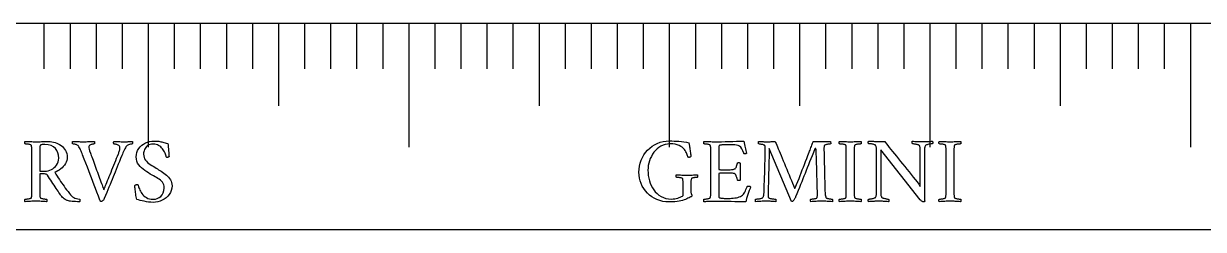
# Model space of a CAD drawing. Header units: millimetres. Extents: x 0 to 542, y 0 to 12.
# Drawn here: x 68.1 to 136.3, y 0 to 11.9 of the extents above; entities that cross this region are included whole.
import ezdxf

# ---------------------------------------------------------------- set-up
doc = ezdxf.new("R2010")
doc.units = ezdxf.units.MM
for name, color, linetype in [('CUT_OUTER', 1, 'Continuous'), ('ENGRAVE', 7, 'Continuous'), ('ENGRAVE_FINE', 8, 'Continuous'), ('TEXT', 5, 'Continuous')]:
    doc.layers.add(name, color=color, linetype=linetype)

msp = doc.modelspace()

# ---------------------------------------------------------------- linework, layer by layer
at = {"layer": 'CUT_OUTER'}
msp.add_lwpolyline([(0, 0), (542.2389, 0), (542.2389, 11.9), (0, 11.9)], close=True, dxfattribs=at)
at = {"layer": 'ENGRAVE'}
for points in [[(75.311, 11.9), (75.311, 4.76)], [(82.8421, 11.9), (82.8421, 7.14)], [(90.3731, 11.9), (90.3731, 4.76)], [(97.9042, 11.9), (97.9042, 7.14)], [(105.4353, 11.9), (105.4353, 4.76)], [(112.9664, 11.9), (112.9664, 7.14)], [(120.4975, 11.9), (120.4975, 4.76)], [(128.0286, 11.9), (128.0286, 7.14)], [(135.5597, 11.9), (135.5597, 4.76)]]:
    msp.add_lwpolyline(points, dxfattribs=at)
at = {"layer": 'ENGRAVE_FINE'}
for points in [[(69.2861, 11.9), (69.2861, 9.282)], [(70.7923, 11.9), (70.7923, 9.282)], [(72.2985, 11.9), (72.2985, 9.282)], [(73.8047, 11.9), (73.8047, 9.282)], [(76.8172, 11.9), (76.8172, 9.282)], [(78.3234, 11.9), (78.3234, 9.282)], [(79.8296, 11.9), (79.8296, 9.282)], [(81.3358, 11.9), (81.3358, 9.282)], [(84.3483, 11.9), (84.3483, 9.282)], [(85.8545, 11.9), (85.8545, 9.282)], [(87.3607, 11.9), (87.3607, 9.282)], [(88.8669, 11.9), (88.8669, 9.282)], [(91.8794, 11.9), (91.8794, 9.282)], [(93.3856, 11.9), (93.3856, 9.282)], [(94.8918, 11.9), (94.8918, 9.282)], [(96.398, 11.9), (96.398, 9.282)], [(99.4105, 11.9), (99.4105, 9.282)], [(100.9167, 11.9), (100.9167, 9.282)], [(102.4229, 11.9), (102.4229, 9.282)], [(103.9291, 11.9), (103.9291, 9.282)], [(106.9416, 11.9), (106.9416, 9.282)], [(108.4478, 11.9), (108.4478, 9.282)], [(109.954, 11.9), (109.954, 9.282)], [(111.4602, 11.9), (111.4602, 9.282)], [(114.4727, 11.9), (114.4727, 9.282)], [(115.9789, 11.9), (115.9789, 9.282)], [(117.4851, 11.9), (117.4851, 9.282)], [(118.9913, 11.9), (118.9913, 9.282)], [(122.0038, 11.9), (122.0038, 9.282)], [(123.51, 11.9), (123.51, 9.282)], [(125.0162, 11.9), (125.0162, 9.282)], [(126.5224, 11.9), (126.5224, 9.282)], [(129.5348, 11.9), (129.5348, 9.282)], [(131.0411, 11.9), (131.0411, 9.282)], [(132.5473, 11.9), (132.5473, 9.282)], [(134.0535, 11.9), (134.0535, 9.282)]]:
    msp.add_lwpolyline(points, dxfattribs=at)
at = {"layer": 'TEXT'}
for points in [[(69.5614, 5.0794), (69.6508, 5.0757), (69.7414, 5.0646), (69.8335, 5.0461), (69.9269, 5.0203), (70.0191, 4.9873), (70.1076, 4.9477), (70.1924, 4.9014), (70.2735, 4.8483), (70.3489, 4.7883), (70.4166, 4.7213), (70.4765, 4.6473), (70.5288, 4.5661), (70.5711, 4.478), (70.6013, 4.3828), (70.6195, 4.2805), (70.6255, 4.1711), (70.6189, 4.0778), (70.5993, 3.9857), (70.5665, 3.895), (70.5207, 3.8057), (70.4646, 3.7197), (70.4011, 3.6391), (70.3303, 3.5639), (70.252, 3.494), (70.1692, 3.4315), (70.0847, 3.3784), (69.9986, 3.3348), (69.9107, 3.3005), (69.9799, 3.1873), (70.0478, 3.0788), (70.1143, 2.975), (70.1794, 2.876), (70.2446, 2.7794), (70.3111, 2.6832), (70.379, 2.5873), (70.4481, 2.4917), (70.52, 2.3938), (70.5959, 2.2908), (70.6759, 2.1829), (70.7599, 2.0698), (70.8175, 1.9993), (70.8774, 1.9382), (70.9397, 1.8864), (71.0044, 1.8441), (71.0754, 1.8102), (71.1569, 1.7837), (71.2487, 1.7645), (71.351, 1.7528), (71.3597, 1.7397), (71.3644, 1.7219), (71.3651, 1.6993), (71.3618, 1.6721), (71.3567, 1.6456), (71.3524, 1.6251), (71.3487, 1.6107), (71.3456, 1.6023), (71.2195, 1.6035), (71.1045, 1.607), (71.0005, 1.6129), (70.9076, 1.6211), (70.8262, 1.631), (70.7565, 1.6419), (70.6986, 1.6538), (70.6524, 1.6668), (70.6228, 1.679), (70.5879, 1.6943), (70.5476, 1.7126), (70.5019, 1.7339), (70.4539, 1.7613), (70.4065, 1.7978), (70.3598, 1.8433), (70.3138, 1.8979), (70.2943, 1.9244), (70.2681, 1.961), (70.2352, 2.0077), (70.1956, 2.0645), (70.1506, 2.1296), (70.1015, 2.2015), (70.0484, 2.2801), (69.9913, 2.3654), (69.9312, 2.4556), (69.8691, 2.5488), (69.8049, 2.645), (69.7388, 2.7443), (69.6722, 2.8446), (69.6071, 2.9438), (69.5433, 3.0421), (69.4808, 3.1393), (69.4546, 3.1675), (69.419, 3.1877), (69.374, 3.1998), (69.3196, 3.2038), (69.0455, 3.2038), (69.0455, 2.2257), (69.0455, 2.2176), (69.0455, 2.2096), (69.0455, 2.2015), (69.0455, 2.1934), (69.0455, 2.1854), (69.0455, 2.1773), (69.0455, 2.1693), (69.0455, 2.1612), (69.0457, 2.1113), (69.0462, 2.0638), (69.047, 2.0186), (69.0482, 1.9758), (69.0504, 1.936), (69.0542, 1.8999), (69.0598, 1.8675), (69.067, 1.8387), (69.0764, 1.8256), (69.0939, 1.8132), (69.1194, 1.8015), (69.153, 1.7904), (69.1913, 1.7805), (69.2309, 1.7722), (69.2719, 1.7657), (69.3142, 1.7608), (69.3538, 1.7573), (69.3867, 1.7548), (69.4129, 1.7533), (69.4324, 1.7528), (69.4396, 1.74), (69.4452, 1.7232), (69.4491, 1.7024), (69.4512, 1.6775), (69.4511, 1.6527), (69.4479, 1.6318), (69.4417, 1.615), (69.4324, 1.6023), (69.3527, 1.6075), (69.2746, 1.6124), (69.1981, 1.6169), (69.1234, 1.6211), (69.049, 1.6246), (68.9736, 1.6271), (68.8972, 1.6286), (68.8198, 1.6291), (68.7442, 1.6286), (68.6679, 1.6271), (68.591, 1.6246), (68.5134, 1.6211), (68.4352, 1.6169), (68.3562, 1.6124), (68.2766, 1.6075), (68.1964, 1.6023), (68.1871, 1.615), (68.1809, 1.6318), (68.1777, 1.6527), (68.1776, 1.6775), (68.1797, 1.7024), (68.1836, 1.7232), (68.1891, 1.74), (68.1964, 1.7528), (68.2158, 1.7533), (68.242, 1.7548), (68.275, 1.7573), (68.3146, 1.7608), (68.3571, 1.7657), (68.3986, 1.7722), (68.439, 1.7805), (68.4785, 1.7904), (68.5129, 1.8015), (68.5383, 1.8132), (68.5546, 1.8256), (68.5618, 1.8387), (68.5714, 1.8733), (68.5786, 1.9126), (68.5835, 1.9566), (68.586, 2.0053), (68.5872, 2.0574), (68.588, 2.1115), (68.5885, 2.1676), (68.5887, 2.2257), (68.5833, 4.4667), (68.5831, 4.525), (68.5826, 4.5816), (68.5818, 4.6365), (68.5806, 4.6898), (68.5781, 4.7396), (68.5732, 4.7845), (68.566, 4.8243), (68.5564, 4.859), (68.5492, 4.8742), (68.5329, 4.8873), (68.5076, 4.8983), (68.4731, 4.9074), (68.4338, 4.915), (68.3939, 4.9215), (68.3532, 4.9271), (68.3119, 4.9316), (68.2734, 4.9351), (68.2414, 4.9376), (68.2157, 4.9391), (68.1964, 4.9397), (68.1891, 4.9524), (68.1836, 4.9692), (68.1797, 4.99), (68.1776, 5.0149), (68.1777, 5.0397), (68.1809, 5.0606), (68.1871, 5.0774), (68.1964, 5.0901), (68.2765, 5.0873), (68.3556, 5.0841), (68.4337, 5.0806), (68.5108, 5.0767), (68.5872, 5.0732), (68.6632, 5.0706), (68.739, 5.0691), (68.8144, 5.0686), (68.8938, 5.069), (68.9763, 5.07), (69.0618, 5.0717), (69.1503, 5.074), (69.2435, 5.0764), (69.3431, 5.078), (69.4491, 5.079), (69.5614, 5.0794)], [(70.1364, 4.1228), (70.1249, 4.287), (70.0901, 4.4358), (70.0322, 4.5692), (69.951, 4.6871), (69.8427, 4.7835), (69.7032, 4.8523), (69.5324, 4.8936), (69.3303, 4.9074), (69.3029, 4.9071), (69.2692, 4.9061), (69.229, 4.9044), (69.1825, 4.902), (69.138, 4.8973), (69.1039, 4.8886), (69.0802, 4.8758), (69.067, 4.859), (69.0574, 4.8307), (69.0502, 4.7939), (69.0453, 4.7487), (69.0428, 4.6951), (69.0416, 4.6372), (69.0408, 4.5789), (69.0403, 4.5203), (69.0401, 4.4613), (69.0455, 3.365), (69.3249, 3.365), (69.4259, 3.3709), (69.5245, 3.3885), (69.6207, 3.4179), (69.7146, 3.4591), (69.8031, 3.5108), (69.8832, 3.5719), (69.9549, 3.6425), (70.0182, 3.7224), (70.0699, 3.8109), (70.1069, 3.9071), (70.1291, 4.0111), (70.1364, 4.1228)], [(71.5499, 5.0686), (71.6352, 5.0691), (71.7191, 5.0706), (71.8018, 5.0732), (71.8831, 5.0767), (71.9633, 5.0806), (72.0429, 5.0841), (72.1219, 5.0873), (72.2001, 5.0901), (72.2047, 5.0769), (72.2075, 5.0586), (72.2087, 5.0352), (72.2082, 5.0068), (72.206, 4.9795), (72.2022, 4.9591), (72.1966, 4.9459), (72.1894, 4.9397), (72.1751, 4.9388), (72.1538, 4.9363), (72.1254, 4.9321), (72.09, 4.9262), (72.0515, 4.9182), (72.0141, 4.9074), (71.9776, 4.894), (71.9422, 4.8778), (71.9116, 4.8579), (71.8898, 4.8328), (71.8767, 4.8028), (71.8723, 4.7677), (71.8784, 4.7133), (71.8965, 4.636), (71.9267, 4.5359), (71.969, 4.413), (71.9924, 4.349), (72.0194, 4.2753), (72.0502, 4.1918), (72.0846, 4.0986), (72.1217, 3.998), (72.1605, 3.8924), (72.201, 3.7817), (72.2431, 3.666), (72.2863, 3.5477), (72.3298, 3.4295), (72.3736, 3.3113), (72.4178, 3.193), (72.4611, 3.0772), (72.5024, 2.966), (72.5417, 2.8595), (72.579, 2.7577), (72.6136, 2.6628), (72.6449, 2.577), (72.6727, 2.5003), (72.6972, 2.4326), (72.7176, 2.3767), (72.7329, 2.3352), (72.7431, 2.3081), (72.7483, 2.2955), (72.7567, 2.3139), (72.7711, 2.3473), (72.7916, 2.3958), (72.8182, 2.4595), (72.8496, 2.5355), (72.8847, 2.6214), (72.9235, 2.7169), (72.966, 2.8222), (73.0115, 2.9352), (73.0593, 3.054), (73.1096, 3.1784), (73.1621, 3.3086), (73.216, 3.4421), (73.2703, 3.5766), (73.3249, 3.7122), (73.3798, 3.8487), (73.434, 3.9837), (73.4866, 4.1147), (73.5375, 4.2417), (73.5867, 4.3646), (73.6048, 4.411), (73.6216, 4.4587), (73.6371, 4.5077), (73.6512, 4.5581), (73.6629, 4.6071), (73.6713, 4.6521), (73.6764, 4.6931), (73.678, 4.7301), (73.6735, 4.7704), (73.6599, 4.8053), (73.6372, 4.8349), (73.6055, 4.859), (73.5685, 4.8789), (73.5302, 4.8953), (73.4906, 4.9084), (73.4496, 4.9182), (73.4112, 4.9252), (73.3791, 4.9302), (73.3534, 4.9333), (73.3341, 4.9343), (73.3247, 4.9428), (73.318, 4.9578), (73.3139, 4.9791), (73.3126, 5.0068), (73.3139, 5.0352), (73.318, 5.0586), (73.3247, 5.0769), (73.3341, 5.0901), (73.4056, 5.0873), (73.4752, 5.0841), (73.5427, 5.0806), (73.6082, 5.0767), (73.6737, 5.0732), (73.7412, 5.0706), (73.8107, 5.0691), (73.8823, 5.0686), (73.9409, 5.0688), (73.9931, 5.0693), (74.0389, 5.0701), (74.0784, 5.0713), (74.1145, 5.0728), (74.1503, 5.0747), (74.1857, 5.0769), (74.2208, 5.0794), (74.2578, 5.0821), (74.2988, 5.0848), (74.3438, 5.0874), (74.3928, 5.0901), (74.3972, 5.0767), (74.3995, 5.0579), (74.3999, 5.0337), (74.3982, 5.0041), (74.3952, 4.9759), (74.3915, 4.9558), (74.3871, 4.9437), (74.3821, 4.9397), (74.3607, 4.938), (74.329, 4.9329), (74.2868, 4.9245), (74.2343, 4.9128), (74.1794, 4.896), (74.1301, 4.8725), (74.0866, 4.8422), (74.0489, 4.8053), (74.0228, 4.7715), (73.9931, 4.724), (73.9597, 4.6627), (73.9226, 4.5876), (73.8848, 4.5065), (73.8493, 4.4271), (73.8163, 4.3493), (73.7855, 4.2733), (73.7145, 4.0969), (73.6465, 3.928), (73.5815, 3.7664), (73.5195, 3.6122), (73.4594, 3.4631), (73.3999, 3.3166), (73.3411, 3.1729), (73.283, 3.0318), (73.2248, 2.8907), (73.1655, 2.747), (73.1052, 2.6005), (73.0439, 2.4514), (72.9801, 2.2969), (72.9122, 2.1343), (72.8403, 1.9637), (72.7644, 1.785), (72.7424, 1.738), (72.7194, 1.699), (72.6954, 1.6681), (72.6704, 1.6453), (72.6447, 1.6288), (72.6187, 1.6171), (72.5923, 1.61), (72.5656, 1.6077), (72.5579, 1.6098), (72.5508, 1.6164), (72.5444, 1.6273), (72.5387, 1.6426), (72.5333, 1.6589), (72.528, 1.6728), (72.5226, 1.6844), (72.5172, 1.6936), (72.4301, 1.9236), (72.3459, 2.1457), (72.2648, 2.3602), (72.1867, 2.5669), (72.1098, 2.7707), (72.0322, 2.9761), (71.9539, 3.1831), (71.875, 3.3919), (71.7932, 3.6069), (71.7064, 3.8326), (71.6145, 4.069), (71.5176, 4.3162), (71.4882, 4.3922), (71.4592, 4.464), (71.4305, 4.5319), (71.4021, 4.5957), (71.373, 4.6562), (71.3423, 4.7139), (71.3099, 4.769), (71.2758, 4.8214), (71.2597, 4.8419), (71.2382, 4.8604), (71.2113, 4.8768), (71.179, 4.8913), (71.1443, 4.9037), (71.1098, 4.9141), (71.0758, 4.9225), (71.042, 4.9289), (71.0106, 4.9336), (70.9836, 4.937), (70.9609, 4.939), (70.9426, 4.9397), (70.9402, 4.9442), (70.9385, 4.9578), (70.9375, 4.9805), (70.9372, 5.0122), (70.9375, 5.0443), (70.9385, 5.068), (70.9402, 5.0832), (70.9426, 5.0901), (71.0301, 5.0873), (71.1098, 5.0841), (71.1819, 5.0806), (71.2462, 5.0767), (71.3105, 5.0732), (71.3826, 5.0706), (71.4624, 5.0691), (71.5499, 5.0686)], [(75.6504, 5.1116), (75.7301, 5.1105), (75.8029, 5.1069), (75.8685, 5.101), (75.9271, 5.0928), (75.9826, 5.0826), (76.0387, 5.0706), (76.0954, 5.057), (76.1529, 5.0418), (76.2142, 5.025), (76.2825, 5.0068), (76.3579, 4.9873), (76.4404, 4.9665), (76.4557, 4.8636), (76.4693, 4.7589), (76.4812, 4.6526), (76.4914, 4.5446), (76.5, 4.4427), (76.5069, 4.3545), (76.5121, 4.2801), (76.5156, 4.2195), (76.5153, 4.2069), (76.5089, 4.196), (76.4965, 4.1868), (76.478, 4.1792), (76.4575, 4.1733), (76.439, 4.1691), (76.4226, 4.1666), (76.4081, 4.1658), (76.3903, 4.1671), (76.3745, 4.1711), (76.3608, 4.1779), (76.349, 4.1873), (76.341, 4.2376), (76.3275, 4.2921), (76.3087, 4.3505), (76.2845, 4.413), (76.2551, 4.4768), (76.2207, 4.5393), (76.1812, 4.6004), (76.1367, 4.6602), (76.0874, 4.7168), (76.0333, 4.7683), (75.9745, 4.8149), (75.911, 4.8564), (75.843, 4.8904), (75.7706, 4.9148), (75.6939, 4.9294), (75.6127, 4.9343), (75.511, 4.9286), (75.4206, 4.9114), (75.3417, 4.8829), (75.2742, 4.8429), (75.2167, 4.7945), (75.168, 4.7408), (75.1281, 4.6817), (75.0968, 4.6172), (75.0733, 4.5504), (75.0565, 4.4842), (75.0464, 4.4187), (75.0431, 4.3539), (75.05, 4.2534), (75.0706, 4.1617), (75.1051, 4.0788), (75.1533, 4.0045), (75.212, 3.9367), (75.2782, 3.8729), (75.3518, 3.8131), (75.4327, 3.7573), (75.5175, 3.7033), (75.6027, 3.6485), (75.6882, 3.5931), (75.774, 3.537), (75.8401, 3.4957), (75.9097, 3.4523), (75.9826, 3.407), (76.0588, 3.3596), (76.1361, 3.3099), (76.212, 3.2575), (76.2865, 3.2024), (76.3598, 3.1447), (76.429, 3.0834), (76.4914, 3.0177), (76.5472, 2.9477), (76.5962, 2.8733), (76.6362, 2.7942), (76.6647, 2.71), (76.6819, 2.6209), (76.6876, 2.5266), (76.6777, 2.3884), (76.648, 2.2586), (76.5984, 2.1372), (76.529, 2.0242), (76.4441, 1.9214), (76.3477, 1.8307), (76.2398, 1.7521), (76.1206, 1.6856), (75.9938, 1.6327), (75.8633, 1.5949), (75.7291, 1.5722), (75.5913, 1.5647), (75.4608, 1.5684), (75.3326, 1.5794), (75.2068, 1.5979), (75.0834, 1.6238), (74.9643, 1.652), (74.8516, 1.6775), (74.7453, 1.7004), (74.6454, 1.7205), (74.6298, 1.7998), (74.6152, 1.8817), (74.6016, 1.9664), (74.589, 2.0537), (74.5775, 2.1397), (74.5675, 2.2203), (74.5587, 2.2955), (74.5513, 2.3654), (74.5455, 2.4262), (74.5413, 2.4742), (74.5387, 2.5095), (74.5379, 2.532), (74.5518, 2.5449), (74.5668, 2.5569), (74.5828, 2.5678), (74.5997, 2.5777), (74.6173, 2.5859), (74.6353, 2.5918), (74.6536, 2.5953), (74.6723, 2.5965), (74.6941, 2.5935), (74.7112, 2.5844), (74.7237, 2.5693), (74.7314, 2.5481), (74.7416, 2.507), (74.7562, 2.4588), (74.7752, 2.4035), (74.7986, 2.3412), (74.8271, 2.2749), (74.8617, 2.2075), (74.9023, 2.1392), (74.949, 2.0698), (75.0024, 2.0028), (75.0632, 1.9415), (75.1314, 1.8859), (75.207, 1.8361), (75.2911, 1.7949), (75.385, 1.7655), (75.4886, 1.7479), (75.602, 1.742), (75.7243, 1.7526), (75.8385, 1.7843), (75.9446, 1.8372), (76.0427, 1.9113), (76.125, 2.0045), (76.1838, 2.1148), (76.219, 2.2423), (76.2308, 2.3869), (76.2246, 2.491), (76.2059, 2.5831), (76.1749, 2.663), (76.1314, 2.7309), (76.078, 2.7906), (76.0172, 2.8464), (75.949, 2.8981), (75.8734, 2.9458), (75.7926, 2.9922), (75.7088, 3.0399), (75.622, 3.0889), (75.5321, 3.1393), (75.4319, 3.1999), (75.3299, 3.2636), (75.2263, 3.3302), (75.121, 3.3999), (75.0191, 3.4743), (74.9255, 3.5551), (74.8404, 3.6423), (74.7636, 3.7358), (74.7001, 3.8369), (74.6548, 3.9468), (74.6276, 4.0653), (74.6185, 4.1926), (74.6278, 4.3278), (74.6555, 4.454), (74.7017, 4.571), (74.7663, 4.679), (74.8458, 4.7766), (74.9363, 4.8624), (75.0379, 4.9365), (75.1506, 4.9988), (75.2705, 5.0481), (75.3938, 5.0834), (75.5204, 5.1046), (75.6504, 5.1116)], [(106.2326, 2.5374), (106.2326, 2.5454), (106.2326, 2.5535), (106.2326, 2.5616), (106.2326, 2.5696), (106.2326, 2.5777), (106.2326, 2.5858), (106.2326, 2.5938), (106.2326, 2.6019), (106.2324, 2.6518), (106.2319, 2.6993), (106.2311, 2.7445), (106.2299, 2.7873), (106.2277, 2.8271), (106.2238, 2.8632), (106.2183, 2.8956), (106.2111, 2.9243), (106.2039, 2.9396), (106.1876, 2.9532), (106.1622, 2.9651), (106.1278, 2.9754), (106.0885, 2.9841), (106.0485, 2.9915), (106.0079, 2.9976), (105.9665, 3.0023), (105.9281, 3.0058), (105.896, 3.0083), (105.8703, 3.0098), (105.851, 3.0103), (105.8438, 3.0231), (105.8382, 3.0399), (105.8344, 3.0607), (105.8322, 3.0856), (105.8324, 3.1104), (105.8356, 3.1312), (105.8418, 3.148), (105.851, 3.1608), (105.9309, 3.1578), (106.0095, 3.1541), (106.0868, 3.1497), (106.1627, 3.1447), (106.2379, 3.14), (106.3132, 3.1366), (106.3884, 3.1346), (106.4637, 3.1339), (106.5404, 3.1346), (106.6148, 3.1366), (106.6869, 3.14), (106.7566, 3.1447), (106.8266, 3.1497), (106.8996, 3.1541), (106.9757, 3.1578), (107.0548, 3.1608), (107.0641, 3.148), (107.0703, 3.1312), (107.0735, 3.1104), (107.0736, 3.0856), (107.0714, 3.0607), (107.0676, 3.0399), (107.062, 3.0231), (107.0548, 3.0103), (107.0357, 3.0098), (107.0105, 3.0083), (106.9792, 3.0058), (106.942, 3.0023), (106.9023, 2.9976), (106.864, 2.9915), (106.8271, 2.9841), (106.7915, 2.9754), (106.7602, 2.9651), (106.7364, 2.9532), (106.7199, 2.9396), (106.7109, 2.9243), (106.7013, 2.8897), (106.6941, 2.8504), (106.6892, 2.8064), (106.6867, 2.7577), (106.6855, 2.7057), (106.6847, 2.6516), (106.6842, 2.5955), (106.684, 2.5374), (106.684, 2.1666), (106.6857, 2.1263), (106.6907, 2.0913), (106.6991, 2.0618), (106.7109, 2.0376), (106.7226, 2.0161), (106.731, 1.9946), (106.7361, 1.9731), (106.7377, 1.9516), (106.7367, 1.9412), (106.7337, 1.9314), (106.7287, 1.9224), (106.7216, 1.914), (106.7102, 1.9046), (106.6921, 1.8925), (106.6672, 1.8777), (106.6356, 1.8602), (106.577, 1.8303), (106.514, 1.7998), (106.4467, 1.7685), (106.375, 1.7366), (106.2964, 1.7057), (106.2084, 1.6775), (106.111, 1.652), (106.0042, 1.6291), (105.8848, 1.6103), (105.7496, 1.5969), (105.5986, 1.5888), (105.4318, 1.5862), (105.2424, 1.5947), (105.061, 1.6204), (104.8877, 1.6632), (104.7224, 1.7232), (104.5667, 1.7981), (104.4221, 1.8858), (104.2886, 1.9862), (104.1662, 2.0994), (104.056, 2.2233), (103.9593, 2.356), (103.876, 2.4974), (103.8061, 2.6476), (103.7509, 2.8046), (103.7114, 2.9667), (103.6877, 3.1338), (103.6798, 3.3059), (103.6881, 3.4885), (103.7127, 3.6653), (103.7539, 3.8364), (103.8115, 4.0019), (103.8839, 4.1599), (103.9694, 4.3089), (104.0679, 4.4488), (104.1796, 4.5796), (104.3034, 4.699), (104.4383, 4.8046), (104.5842, 4.8965), (104.7412, 4.9746), (104.9077, 5.0369), (105.0818, 5.0814), (105.2637, 5.1081), (105.4533, 5.117), (105.5838, 5.1157), (105.7173, 5.1116), (105.8539, 5.1049), (105.9934, 5.0955), (106.135, 5.0821), (106.2776, 5.0633), (106.4212, 5.0391), (106.5658, 5.0095), (106.5669, 5.0026), (106.5705, 4.982), (106.5764, 4.9475), (106.5846, 4.8993), (106.5942, 4.8419), (106.6041, 4.7798), (106.6143, 4.7129), (106.6249, 4.6414), (106.6355, 4.5692), (106.6457, 4.5003), (106.6556, 4.4348), (106.6652, 4.3727), (106.6734, 4.3184), (106.6793, 4.2766), (106.6828, 4.2472), (106.684, 4.2303), (106.684, 4.2195), (106.6786, 4.2088), (106.6679, 4.198), (106.6518, 4.1873), (106.6326, 4.1779), (106.6128, 4.1711), (106.5923, 4.1671), (106.5711, 4.1658), (106.553, 4.1668), (106.5362, 4.1698), (106.5208, 4.1748), (106.5067, 4.1819), (106.4994, 4.2155), (106.4885, 4.2571), (106.4739, 4.3068), (106.4556, 4.3646), (106.4314, 4.4271), (106.3992, 4.4909), (106.3589, 4.5561), (106.3105, 4.6226), (106.2522, 4.6872), (106.1822, 4.7469), (106.1004, 4.8014), (106.0069, 4.851), (105.8994, 4.8921), (105.7758, 4.9215), (105.636, 4.9391), (105.4802, 4.945), (105.3384, 4.9368), (105.2034, 4.9121), (105.0751, 4.871), (104.9535, 4.8134), (104.8395, 4.7418), (104.7338, 4.6589), (104.6366, 4.5645), (104.5478, 4.4587), (104.4682, 4.3441), (104.3986, 4.2235), (104.3392, 4.0969), (104.2898, 3.9642), (104.251, 3.8284), (104.2233, 3.6922), (104.2067, 3.5556), (104.2011, 3.4188), (104.2063, 3.2663), (104.222, 3.1151), (104.248, 2.9653), (104.2844, 2.8168), (104.3315, 2.6726), (104.3892, 2.5354), (104.4577, 2.4052), (104.537, 2.2821), (104.627, 2.1686), (104.7278, 2.0671), (104.8393, 1.9778), (104.9616, 1.9005), (105.0948, 1.8382), (105.239, 1.7937), (105.3944, 1.767), (105.5608, 1.7581), (105.6601, 1.7617), (105.7536, 1.7722), (105.8414, 1.7899), (105.9236, 1.8146), (106.0003, 1.8429), (106.072, 1.8717), (106.1387, 1.9007), (106.2003, 1.9301), (106.2123, 1.936), (106.2212, 1.9429), (106.227, 1.9508), (106.2299, 1.9597), (106.2311, 1.9696), (106.2319, 1.9805), (106.2324, 1.9924), (106.2326, 2.0053)], [(108.0652, 5.0686), (108.2553, 5.0696), (108.4548, 5.0727), (108.6637, 5.0777), (108.882, 5.0848), (109.1037, 5.0918), (109.3227, 5.0968), (109.539, 5.0999), (109.7527, 5.1009), (109.7671, 5.0035), (109.7836, 4.9101), (109.802, 4.8207), (109.8225, 4.7354), (109.8437, 4.6515), (109.8642, 4.5661), (109.884, 4.4795), (109.9031, 4.3915), (109.8874, 4.3797), (109.8669, 4.3713), (109.8417, 4.3663), (109.8118, 4.3646), (109.7809, 4.367), (109.758, 4.374), (109.7433, 4.3858), (109.7365, 4.4022), (109.6892, 4.5463), (109.6331, 4.6615), (109.5683, 4.7479), (109.4947, 4.8053), (109.4134, 4.8429), (109.3254, 4.8698), (109.2307, 4.8859), (109.1293, 4.8913), (108.6778, 4.8913), (108.6583, 4.8911), (108.6321, 4.8906), (108.5992, 4.8898), (108.5596, 4.8886), (108.5173, 4.8867), (108.4763, 4.8839), (108.4367, 4.88), (108.3984, 4.8752), (108.3648, 4.8688), (108.3393, 4.8604), (108.3218, 4.85), (108.3124, 4.8375), (108.3052, 4.8087), (108.2996, 4.7757), (108.2958, 4.7388), (108.2936, 4.6978), (108.2924, 4.6545), (108.2916, 4.6105), (108.2911, 4.5658), (108.2909, 4.5205), (108.2909, 4.5027), (108.2909, 4.4869), (108.2909, 4.4731), (108.2909, 4.4613), (108.2909, 3.4832), (108.2953, 3.4735), (108.3084, 3.4658), (108.3302, 3.4601), (108.3608, 3.4564), (108.3967, 3.454), (108.4346, 3.4523), (108.4746, 3.4513), (108.5166, 3.451), (108.7907, 3.451), (108.8795, 3.4517), (108.958, 3.4537), (109.026, 3.457), (109.0836, 3.4617), (109.1325, 3.4688), (109.1743, 3.4792), (109.209, 3.493), (109.2367, 3.5101), (109.2596, 3.5313), (109.2797, 3.5571), (109.2972, 3.5877), (109.312, 3.623), (109.3258, 3.664), (109.3402, 3.7116), (109.3553, 3.7661), (109.3711, 3.8272), (109.3778, 3.8437), (109.3926, 3.8554), (109.4154, 3.8625), (109.4463, 3.8648), (109.4762, 3.8631), (109.5014, 3.8581), (109.5219, 3.8497), (109.5377, 3.8379), (109.5377, 2.8491), (109.5243, 2.8397), (109.5055, 2.833), (109.4813, 2.8289), (109.4517, 2.8276), (109.4225, 2.8299), (109.3993, 2.837), (109.3822, 2.8488), (109.3711, 2.8652), (109.3531, 2.9352), (109.3368, 2.9949), (109.3222, 3.0441), (109.3093, 3.0829), (109.2975, 3.1138), (109.2865, 3.1393), (109.276, 3.1594), (109.2663, 3.1742), (109.2564, 3.1858), (109.2455, 3.1964), (109.2336, 3.206), (109.2206, 3.2145), (109.2028, 3.2244), (109.1763, 3.2327), (109.141, 3.2392), (109.097, 3.2441), (109.0475, 3.2478), (108.9956, 3.2508), (108.9413, 3.2532), (108.8847, 3.2548), (108.8278, 3.256), (108.7725, 3.2569), (108.719, 3.2574), (108.6671, 3.2575), (108.631, 3.2574), (108.5925, 3.2569), (108.5517, 3.256), (108.5085, 3.2548), (108.4657, 3.2532), (108.4259, 3.2508), (108.3891, 3.2478), (108.3554, 3.2441), (108.3272, 3.2389), (108.307, 3.2313), (108.2949, 3.2214), (108.2909, 3.2092), (108.2909, 2.2096), (108.2909, 2.2035), (108.2909, 2.1961), (108.2909, 2.1874), (108.2909, 2.1773), (108.2911, 2.137), (108.2916, 2.0913), (108.2924, 2.0403), (108.2936, 1.9838), (108.2961, 1.9311), (108.301, 1.8911), (108.3082, 1.8639), (108.3178, 1.8495), (108.3461, 1.8325), (108.3775, 1.8193), (108.412, 1.8097), (108.4494, 1.8038), (108.4939, 1.8003), (108.5495, 1.7978), (108.6162, 1.7963), (108.694, 1.7957), (108.9465, 1.7957), (109.0403, 1.7981), (109.1333, 1.8052), (109.2257, 1.8169), (109.3174, 1.8334), (109.404, 1.8542), (109.4813, 1.879), (109.5491, 1.9079), (109.6076, 1.9409), (109.666, 1.9827), (109.7177, 2.0329), (109.7627, 2.0915), (109.801, 2.1585), (109.8356, 2.2312), (109.8696, 2.307), (109.9028, 2.3857), (109.9354, 2.4675), (109.9441, 2.4816), (109.9596, 2.4917), (109.9817, 2.4978), (110.0106, 2.4998), (110.055, 2.4978), (110.0912, 2.4917), (110.1195, 2.4816), (110.1396, 2.4675), (110.1012, 2.3584), (110.061, 2.2458), (110.0192, 2.13), (109.9757, 2.0107), (109.9352, 1.8942), (109.9025, 1.7863), (109.8775, 1.6873), (109.8602, 1.5969), (109.6482, 1.5976), (109.4369, 1.5996), (109.2263, 1.6029), (109.0164, 1.6077), (108.8001, 1.6124), (108.5703, 1.6157), (108.3272, 1.6177), (108.0705, 1.6184), (107.9815, 1.6179), (107.8972, 1.6164), (107.8176, 1.6139), (107.7427, 1.6103), (107.6695, 1.6068), (107.5949, 1.6043), (107.519, 1.6028), (107.4418, 1.6023), (107.4325, 1.615), (107.4263, 1.6318), (107.4231, 1.6527), (107.423, 1.6775), (107.4251, 1.7024), (107.429, 1.7232), (107.4345, 1.74), (107.4418, 1.7528), (107.4612, 1.7533), (107.4874, 1.7548), (107.5204, 1.7573), (107.56, 1.7608), (107.6025, 1.7657), (107.644, 1.7722), (107.6844, 1.7805), (107.7239, 1.7904), (107.7583, 1.8015), (107.7837, 1.8132), (107.8, 1.8256), (107.8072, 1.8387), (107.8168, 1.8733), (107.824, 1.9126), (107.8289, 1.9566), (107.8314, 2.0053), (107.8326, 2.0574), (107.8334, 2.1115), (107.8339, 2.1676), (107.8341, 2.2257), (107.8341, 4.4667), (107.8339, 4.525), (107.8334, 4.5816), (107.8326, 4.6365), (107.8314, 4.6898), (107.8289, 4.7396), (107.824, 4.7845), (107.8168, 4.8243), (107.8072, 4.859), (107.8, 4.8742), (107.7837, 4.8873), (107.7583, 4.8983), (107.7239, 4.9074), (107.6844, 4.915), (107.644, 4.9215), (107.6025, 4.9271), (107.56, 4.9316), (107.5204, 4.9351), (107.4874, 4.9376), (107.4612, 4.9391), (107.4418, 4.9397), (107.4345, 4.9524), (107.429, 4.9692), (107.4251, 4.99), (107.423, 5.0149), (107.4231, 5.0397), (107.4263, 5.0606), (107.4325, 5.0774), (107.4418, 5.0901), (107.522, 5.0873), (107.6016, 5.0841), (107.6806, 5.0806), (107.7588, 5.0767), (107.8364, 5.0732), (107.9134, 5.0706), (107.9896, 5.0691), (108.0652, 5.0686)], [(111.1392, 5.0686), (111.2044, 5.0691), (111.2655, 5.0706), (111.3226, 5.0732), (111.3757, 5.0767), (111.4257, 5.0806), (111.4738, 5.0841), (111.5198, 5.0873), (111.5638, 5.0901), (111.5834, 5.032), (111.6101, 4.9598), (111.6439, 4.8735), (111.6847, 4.7731), (111.731, 4.6607), (111.7814, 4.5386), (111.8358, 4.4068), (111.8943, 4.2652), (111.9559, 4.1166), (112.0199, 3.9636), (112.0862, 3.8062), (112.1549, 3.6445), (112.2245, 3.4807), (112.2933, 3.3173), (112.3615, 3.1542), (112.429, 2.9915), (112.4949, 2.8318), (112.558, 2.6778), (112.6185, 2.5295), (112.6762, 2.3869), (112.6796, 2.3822), (112.6843, 2.3788), (112.6903, 2.3768), (112.6977, 2.3762), (112.7051, 2.3775), (112.7112, 2.3815), (112.7159, 2.3883), (112.7192, 2.3977), (112.7951, 2.5916), (112.867, 2.7759), (112.9349, 2.9504), (112.9987, 3.1151), (113.0607, 3.275), (113.123, 3.4349), (113.1856, 3.5948), (113.2486, 3.7546), (113.3132, 3.9187), (113.3809, 4.0912), (113.4516, 4.2721), (113.5254, 4.4613), (113.5499, 4.5245), (113.5751, 4.5903), (113.6009, 4.6589), (113.6275, 4.7301), (113.6533, 4.8003), (113.6772, 4.8658), (113.699, 4.9266), (113.7188, 4.9826), (113.7353, 5.0297), (113.747, 5.0633), (113.7541, 5.0834), (113.7564, 5.0901), (113.877, 5.0831), (113.9862, 5.078), (114.0839, 5.075), (114.1703, 5.074), (114.2423, 5.0743), (114.3187, 5.0754), (114.3995, 5.077), (114.4846, 5.0794), (114.5671, 5.0821), (114.6398, 5.0848), (114.7028, 5.0874), (114.756, 5.0901), (114.7587, 5.0811), (114.7614, 5.0646), (114.7641, 5.0408), (114.7668, 5.0095), (114.7691, 4.979), (114.7708, 4.9571), (114.7718, 4.944), (114.7722, 4.9397), (114.7505, 4.939), (114.7231, 4.937), (114.69, 4.9336), (114.6512, 4.9289), (114.6101, 4.9229), (114.57, 4.9155), (114.5308, 4.9067), (114.4927, 4.8967), (114.4588, 4.8856), (114.4322, 4.8738), (114.4131, 4.8614), (114.4013, 4.8483), (114.394, 4.8281), (114.3879, 4.8053), (114.3832, 4.7798), (114.3798, 4.7516), (114.3775, 4.7227), (114.3758, 4.6951), (114.3748, 4.6689), (114.3745, 4.6441), (114.3772, 4.5682), (114.3798, 4.4748), (114.3825, 4.3639), (114.3852, 4.2356), (114.3881, 4.0944), (114.3913, 3.9448), (114.3948, 3.7867), (114.3987, 3.6203), (114.4027, 3.4502), (114.4067, 3.281), (114.4108, 3.1129), (114.4148, 2.9458), (114.4186, 2.7839), (114.4222, 2.6314), (114.4254, 2.4883), (114.4282, 2.3547), (114.4312, 2.2804), (114.4349, 2.2082), (114.4393, 2.138), (114.4443, 2.0698), (114.4514, 2.0053), (114.4618, 1.9462), (114.4756, 1.8925), (114.4927, 1.8441), (114.5048, 1.8265), (114.525, 1.8112), (114.5532, 1.7983), (114.5894, 1.7877), (114.6299, 1.779), (114.6707, 1.7716), (114.7119, 1.7655), (114.7534, 1.7608), (114.7911, 1.7573), (114.8212, 1.7548), (114.8435, 1.7533), (114.8582, 1.7528), (114.8674, 1.7331), (114.8736, 1.7118), (114.8768, 1.6888), (114.877, 1.6641), (114.8755, 1.6411), (114.8736, 1.6231), (114.8714, 1.6102), (114.8689, 1.6023), (114.7915, 1.6075), (114.7151, 1.6124), (114.6397, 1.6169), (114.5653, 1.6211), (114.4899, 1.6246), (114.4114, 1.6271), (114.33, 1.6286), (114.2455, 1.6291), (114.1572, 1.6286), (114.0749, 1.6271), (113.9986, 1.6246), (113.9284, 1.6211), (113.8582, 1.6169), (113.782, 1.6124), (113.6997, 1.6075), (113.6113, 1.6023), (113.6087, 1.6103), (113.606, 1.6238), (113.6033, 1.6426), (113.6006, 1.6668), (113.5992, 1.6923), (113.6006, 1.7151), (113.6046, 1.7353), (113.6113, 1.7528), (113.6298, 1.7533), (113.653, 1.7548), (113.6809, 1.7573), (113.7134, 1.7608), (113.7484, 1.7652), (113.7833, 1.7702), (113.8182, 1.7759), (113.8532, 1.7823), (113.8858, 1.7892), (113.9136, 1.7964), (113.9368, 1.804), (113.9553, 1.8119), (113.9677, 1.8236), (113.9781, 1.8428), (113.9865, 1.8693), (113.9929, 1.9032), (113.9976, 1.9395), (114.001, 1.9731), (114.003, 2.004), (114.0037, 2.0322), (114.0033, 2.064), (114.0023, 2.1001), (114.0006, 2.1405), (113.9983, 2.1854), (113.9959, 2.2302), (113.9943, 2.2707), (113.9932, 2.3068), (113.9929, 2.3385), (113.9875, 2.5275), (113.9822, 2.7127), (113.9768, 2.8943), (113.9714, 3.0721), (113.966, 3.2491), (113.9607, 3.4282), (113.9553, 3.6092), (113.9499, 3.7923), (113.9442, 3.9799), (113.9378, 4.1745), (113.9308, 4.3762), (113.923, 4.585), (113.9224, 4.5947), (113.9204, 4.6078), (113.917, 4.6243), (113.9123, 4.6441), (113.9059, 4.6629), (113.8975, 4.6763), (113.8871, 4.6844), (113.8747, 4.6871), (113.869, 4.6847), (113.8626, 4.6777), (113.8555, 4.6659), (113.8478, 4.6494), (113.7687, 4.4516), (113.6926, 4.2612), (113.6196, 4.0781), (113.5495, 3.9024), (113.4815, 3.732), (113.4145, 3.5645), (113.3485, 3.4001), (113.2835, 3.2387), (113.2189, 3.0782), (113.1539, 2.9163), (113.0885, 2.753), (113.0229, 2.5884), (112.9559, 2.42), (112.8865, 2.2452), (112.8148, 2.064), (112.7407, 1.8764), (112.7337, 1.8629), (112.7233, 1.8441), (112.7095, 1.8199), (112.6924, 1.7904), (112.6734, 1.7586), (112.6541, 1.7279), (112.6344, 1.6982), (112.6144, 1.6695), (112.5948, 1.6444), (112.5761, 1.6258), (112.5585, 1.6135), (112.5419, 1.6077), (112.5355, 1.606), (112.5271, 1.6063), (112.5167, 1.6087), (112.5043, 1.613), (112.5016, 1.6154), (112.4989, 1.6171), (112.4962, 1.6181), (112.4935, 1.6184), (111.2144, 4.6817), (111.2114, 4.5084), (111.2077, 4.3324), (111.2034, 4.1537), (111.1983, 3.9723), (111.1931, 3.7909), (111.1882, 3.6122), (111.1837, 3.4362), (111.1795, 3.2629), (111.1755, 3.0951), (111.1715, 2.9357), (111.1674, 2.7848), (111.1634, 2.6422), (111.1595, 2.5105), (111.156, 2.3923), (111.1528, 2.2875), (111.15, 2.1961), (111.1476, 2.1211), (111.1459, 2.0651), (111.1449, 2.0284), (111.1446, 2.0107), (111.1449, 1.9914), (111.1459, 1.9711), (111.1476, 1.9498), (111.15, 1.9274), (111.153, 1.9054), (111.1567, 1.8851), (111.161, 1.8665), (111.1661, 1.8495), (111.179, 1.8317), (111.2017, 1.8159), (111.2341, 1.8021), (111.2763, 1.7904), (111.3234, 1.7805), (111.371, 1.7722), (111.4188, 1.7657), (111.467, 1.7608), (111.5107, 1.7573), (111.545, 1.7548), (111.5698, 1.7533), (111.5853, 1.7528), (111.5943, 1.7397), (111.6, 1.7219), (111.6024, 1.6993), (111.6014, 1.6721), (111.5987, 1.6456), (111.596, 1.6251), (111.5933, 1.6107), (111.5906, 1.6023), (111.5154, 1.6075), (111.4455, 1.6124), (111.381, 1.6169), (111.3219, 1.6211), (111.2618, 1.6246), (111.1943, 1.6271), (111.1194, 1.6286), (111.0371, 1.6291), (110.9494, 1.6286), (110.8692, 1.6271), (110.7963, 1.6246), (110.7308, 1.6211), (110.6653, 1.6169), (110.5924, 1.6124), (110.5121, 1.6075), (110.4244, 1.6023), (110.4218, 1.6103), (110.4191, 1.6238), (110.4164, 1.6426), (110.4137, 1.6668), (110.4124, 1.6923), (110.4137, 1.7151), (110.4177, 1.7353), (110.4244, 1.7528), (110.4444, 1.7534), (110.4721, 1.7554), (110.5076, 1.7588), (110.5507, 1.7635), (110.5976, 1.7695), (110.6441, 1.7769), (110.6903, 1.7857), (110.7361, 1.7957), (110.7775, 1.8072), (110.81, 1.8199), (110.8339, 1.834), (110.849, 1.8495), (110.8661, 1.8769), (110.8799, 1.9052), (110.8903, 1.9346), (110.8974, 1.965), (110.9024, 1.9974), (110.9068, 2.0329), (110.9105, 2.0713), (110.9135, 2.1128), (110.9214, 2.3469), (110.9289, 2.5763), (110.9362, 2.8011), (110.9431, 3.0211), (110.9494, 3.2332), (110.9551, 3.4342), (110.9602, 3.6241), (110.9645, 3.803), (110.9684, 3.9683), (110.9719, 4.1174), (110.9751, 4.2504), (110.978, 4.3673), (110.9803, 4.4649), (110.982, 4.5399), (110.983, 4.5925), (110.9834, 4.6226), (110.9832, 4.6518), (110.9827, 4.6803), (110.9818, 4.7082), (110.9807, 4.7354), (110.9785, 4.7616), (110.9746, 4.7865), (110.9691, 4.81), (110.9619, 4.8322), (110.9523, 4.8478), (110.9343, 4.8624), (110.908, 4.876), (110.8732, 4.8886), (110.8339, 4.9), (110.7939, 4.9101), (110.7533, 4.9188), (110.712, 4.9262), (110.6735, 4.9321), (110.6414, 4.9363), (110.6157, 4.9388), (110.5964, 4.9397), (110.5941, 4.9442), (110.5924, 4.9578), (110.5914, 4.9805), (110.591, 5.0122), (110.5914, 5.0443), (110.5924, 5.068), (110.5941, 5.0832), (110.5964, 5.0901), (110.6552, 5.0874), (110.7079, 5.0848), (110.7546, 5.0821), (110.7953, 5.0794), (110.8329, 5.0769), (110.8705, 5.0747), (110.9081, 5.0728), (110.9457, 5.0713), (110.986, 5.0701), (111.0317, 5.0693), (111.0828, 5.0688), (111.1392, 5.0686)], [(115.9007, 5.0686), (115.9782, 5.0691), (116.0546, 5.0706), (116.13, 5.0732), (116.2044, 5.0767), (116.2791, 5.0806), (116.3555, 5.0841), (116.4336, 5.0873), (116.5134, 5.0901), (116.5226, 5.0774), (116.5289, 5.0606), (116.532, 5.0397), (116.5322, 5.0149), (116.53, 4.99), (116.5262, 4.9692), (116.5206, 4.9524), (116.5134, 4.9397), (116.4939, 4.9391), (116.4677, 4.9376), (116.4348, 4.9351), (116.3952, 4.9316), (116.3528, 4.9271), (116.3119, 4.9215), (116.2722, 4.915), (116.2339, 4.9074), (116.2004, 4.8983), (116.1748, 4.8873), (116.1574, 4.8742), (116.148, 4.859), (116.1407, 4.8302), (116.1352, 4.7972), (116.1313, 4.7603), (116.1291, 4.7193), (116.128, 4.6753), (116.1271, 4.6293), (116.1266, 4.5813), (116.1265, 4.5312), (116.1265, 4.5232), (116.1265, 4.5151), (116.1265, 4.507), (116.1265, 4.499), (116.1265, 4.4909), (116.1265, 4.4828), (116.1265, 4.4748), (116.1265, 4.4667), (116.1265, 2.2257), (116.1265, 2.2176), (116.1265, 2.2096), (116.1265, 2.2015), (116.1265, 2.1934), (116.1265, 2.1854), (116.1265, 2.1773), (116.1265, 2.1693), (116.1265, 2.1612), (116.1266, 2.1113), (116.1271, 2.0638), (116.128, 2.0186), (116.1291, 1.9758), (116.1313, 1.936), (116.1352, 1.8999), (116.1407, 1.8675), (116.148, 1.8387), (116.1574, 1.8256), (116.1748, 1.8132), (116.2004, 1.8015), (116.2339, 1.7904), (116.2722, 1.7805), (116.3119, 1.7722), (116.3528, 1.7657), (116.3952, 1.7608), (116.4348, 1.7573), (116.4677, 1.7548), (116.4939, 1.7533), (116.5134, 1.7528), (116.5206, 1.74), (116.5262, 1.7232), (116.53, 1.7024), (116.5322, 1.6775), (116.532, 1.6527), (116.5289, 1.6318), (116.5226, 1.615), (116.5134, 1.6023), (116.4336, 1.6075), (116.3555, 1.6124), (116.2791, 1.6169), (116.2044, 1.6211), (116.13, 1.6246), (116.0546, 1.6271), (115.9782, 1.6286), (115.9007, 1.6291), (115.8252, 1.6286), (115.7489, 1.6271), (115.672, 1.6246), (115.5944, 1.6211), (115.5162, 1.6169), (115.4372, 1.6124), (115.3576, 1.6075), (115.2773, 1.6023), (115.2681, 1.615), (115.2619, 1.6318), (115.2587, 1.6527), (115.2585, 1.6775), (115.2607, 1.7024), (115.2646, 1.7232), (115.2701, 1.74), (115.2773, 1.7528), (115.2968, 1.7533), (115.323, 1.7548), (115.3559, 1.7573), (115.3956, 1.7608), (115.4381, 1.7657), (115.4795, 1.7722), (115.52, 1.7805), (115.5595, 1.7904), (115.5939, 1.8015), (115.6193, 1.8132), (115.6356, 1.8256), (115.6428, 1.8387), (115.6524, 1.8733), (115.6596, 1.9126), (115.6644, 1.9566), (115.667, 2.0053), (115.6681, 2.0574), (115.669, 2.1115), (115.6695, 2.1676), (115.6697, 2.2257), (115.6697, 4.4667), (115.6695, 4.525), (115.669, 4.5816), (115.6681, 4.6365), (115.667, 4.6898), (115.6644, 4.7396), (115.6596, 4.7845), (115.6524, 4.8243), (115.6428, 4.859), (115.6356, 4.8742), (115.6193, 4.8873), (115.5939, 4.8983), (115.5595, 4.9074), (115.52, 4.915), (115.4795, 4.9215), (115.4381, 4.9271), (115.3956, 4.9316), (115.3559, 4.9351), (115.323, 4.9376), (115.2968, 4.9391), (115.2773, 4.9397), (115.2701, 4.9524), (115.2646, 4.9692), (115.2607, 4.99), (115.2585, 5.0149), (115.2587, 5.0397), (115.2619, 5.0606), (115.2681, 5.0774), (115.2773, 5.0901), (115.3576, 5.0873), (115.4372, 5.0841), (115.5162, 5.0806), (115.5944, 5.0767), (115.672, 5.0732), (115.7489, 5.0706), (115.8252, 5.0691), (115.9007, 5.0686)], [(117.4915, 5.0848), (117.5503, 5.0848), (117.6084, 5.0848), (117.6658, 5.0848), (117.7226, 5.0848), (117.7753, 5.0851), (117.8207, 5.0861), (117.8586, 5.0878), (117.8892, 5.0901), (117.9355, 5.0219), (117.994, 4.941), (118.0645, 4.8473), (118.1472, 4.7408), (118.2395, 4.6241), (118.3393, 4.4996), (118.4464, 4.3675), (118.561, 4.2276), (118.6802, 4.0826), (118.8015, 3.9353), (118.9247, 3.7857), (119.05, 3.6337), (119.1753, 3.4811), (119.2986, 3.3294), (119.4198, 3.1788), (119.5391, 3.0291), (119.6533, 2.8835), (119.7594, 2.745), (119.8575, 2.6135), (119.9475, 2.489), (119.9475, 4.4775), (119.9472, 4.5436), (119.9462, 4.6024), (119.9445, 4.6538), (119.9421, 4.6978), (119.9371, 4.7371), (119.9274, 4.7744), (119.9129, 4.8097), (119.8938, 4.8429), (119.8817, 4.8562), (119.8615, 4.8691), (119.8333, 4.8817), (119.797, 4.894), (119.7562, 4.9054), (119.7144, 4.9155), (119.6716, 4.9242), (119.6277, 4.9316), (119.5863, 4.9375), (119.5505, 4.9417), (119.5204, 4.9442), (119.4961, 4.945), (119.4868, 4.96), (119.4806, 4.9779), (119.4774, 4.9989), (119.4773, 5.023), (119.4788, 5.0466), (119.4806, 5.0666), (119.4828, 5.0829), (119.4853, 5.0955), (119.5621, 5.0926), (119.6365, 5.0895), (119.7085, 5.0859), (119.7782, 5.0821), (119.8489, 5.0785), (119.924, 5.076), (120.0034, 5.0745), (120.0872, 5.074), (120.1462, 5.0742), (120.1994, 5.0747), (120.247, 5.0755), (120.2888, 5.0767), (120.3281, 5.0782), (120.368, 5.0801), (120.4087, 5.0822), (120.45, 5.0848), (120.4938, 5.0874), (120.542, 5.0901), (120.5946, 5.0928), (120.6515, 5.0955), (120.6566, 5.0834), (120.6609, 5.0686), (120.6646, 5.0512), (120.6677, 5.031), (120.6687, 5.0095), (120.6663, 4.988), (120.6606, 4.9665), (120.6515, 4.945), (120.6315, 4.9444), (120.6038, 4.9423), (120.5684, 4.939), (120.5252, 4.9343), (120.4787, 4.9281), (120.4332, 4.9202), (120.3887, 4.9106), (120.3452, 4.8993), (120.3062, 4.8867), (120.2753, 4.8731), (120.2525, 4.8585), (120.2377, 4.8429), (120.2209, 4.8124), (120.2082, 4.7798), (120.1994, 4.7452), (120.1947, 4.7086), (120.1924, 4.6662), (120.1907, 4.6145), (120.1897, 4.5534), (120.1894, 4.4828), (120.1894, 2.3493), (120.1894, 2.2764), (120.1894, 2.2082), (120.1894, 2.1447), (120.1894, 2.086), (120.1895, 2.03), (120.19, 1.9751), (120.1909, 1.9212), (120.192, 1.8683), (120.1936, 1.8137), (120.1954, 1.7548), (120.1976, 1.6915), (120.2001, 1.6238), (120.1961, 1.614), (120.1894, 1.6063), (120.1799, 1.6006), (120.1679, 1.5969), (120.1554, 1.5946), (120.145, 1.5929), (120.1366, 1.5919), (120.1302, 1.5915), (120.1176, 1.5932), (120.1013, 1.5982), (120.0814, 1.6066), (120.0577, 1.6184), (120.0317, 1.6345), (120.0046, 1.656), (119.9766, 1.6829), (119.9475, 1.7151), (117.6581, 4.6065), (117.6581, 2.2203), (117.6586, 2.1543), (117.6601, 2.096), (117.6626, 2.0455), (117.6662, 2.0027), (117.672, 1.9645), (117.6816, 1.9281), (117.6949, 1.8933), (117.7118, 1.8602), (117.7238, 1.847), (117.7434, 1.834), (117.7708, 1.8214), (117.8059, 1.8092), (117.8455, 1.7976), (117.8865, 1.787), (117.9288, 1.7774), (117.9725, 1.7689), (118.014, 1.7618), (118.0498, 1.7568), (118.0798, 1.7538), (118.1042, 1.7528), (118.1136, 1.738), (118.1203, 1.7205), (118.1243, 1.7004), (118.1257, 1.6775), (118.125, 1.6547), (118.123, 1.6345), (118.1196, 1.6171), (118.1149, 1.6023), (118.0383, 1.6075), (117.9644, 1.6124), (117.8932, 1.6169), (117.8247, 1.6211), (117.7552, 1.6246), (117.6809, 1.6271), (117.602, 1.6286), (117.5184, 1.6291), (117.4614, 1.6288), (117.4089, 1.6278), (117.3607, 1.6261), (117.3168, 1.6238), (117.2755, 1.6211), (117.2349, 1.6184), (117.1949, 1.6157), (117.1556, 1.613), (117.1138, 1.6103), (117.0663, 1.6077), (117.013, 1.605), (116.9541, 1.6023), (116.949, 1.6144), (116.9447, 1.6291), (116.941, 1.6466), (116.938, 1.6668), (116.937, 1.6883), (116.9393, 1.7098), (116.945, 1.7313), (116.9541, 1.7528), (116.9739, 1.7536), (117.0011, 1.7561), (117.0357, 1.7603), (117.0777, 1.7662), (117.1232, 1.7736), (117.1684, 1.7823), (117.2132, 1.7924), (117.2577, 1.8038), (117.2975, 1.8164), (117.3283, 1.83), (117.3499, 1.8446), (117.3625, 1.8602), (117.3795, 1.8906), (117.3928, 1.9227), (117.4023, 1.9565), (117.4082, 1.9919), (117.4117, 2.0331), (117.4143, 2.0839), (117.4158, 2.1446), (117.4163, 2.2149), (117.4163, 4.4936), (117.4158, 4.5641), (117.4143, 4.6253), (117.4117, 4.677), (117.4082, 4.7193), (117.4023, 4.7559), (117.3928, 4.7905), (117.3795, 4.8231), (117.3625, 4.8537), (117.3499, 4.8693), (117.3283, 4.8839), (117.2975, 4.8975), (117.2577, 4.9101), (117.2132, 4.9213), (117.1684, 4.9309), (117.1232, 4.9388), (117.0777, 4.945), (117.0357, 4.9497), (117.0011, 4.9531), (116.9739, 4.9551), (116.9541, 4.9558), (116.945, 4.9773), (116.9393, 4.9988), (116.937, 5.0203), (116.938, 5.0418), (116.941, 5.0619), (116.9447, 5.0794), (116.949, 5.0942), (116.9541, 5.1063), (117.0411, 5.1034), (117.1193, 5.1002), (117.1889, 5.0967), (117.2497, 5.0928), (117.3071, 5.0893), (117.3666, 5.0868), (117.428, 5.0853), (117.4915, 5.0848)], [(121.6673, 5.0686), (121.7447, 5.0691), (121.8211, 5.0706), (121.8965, 5.0732), (121.9709, 5.0767), (122.0456, 5.0806), (122.122, 5.0841), (122.2001, 5.0873), (122.2799, 5.0901), (122.2892, 5.0774), (122.2954, 5.0606), (122.2986, 5.0397), (122.2987, 5.0149), (122.2965, 4.99), (122.2927, 4.9692), (122.2871, 4.9524), (122.2799, 4.9397), (122.2604, 4.9391), (122.2342, 4.9376), (122.2013, 4.9351), (122.1617, 4.9316), (122.1194, 4.9271), (122.0784, 4.9215), (122.0387, 4.915), (122.0005, 4.9074), (121.9669, 4.8983), (121.9413, 4.8873), (121.9239, 4.8742), (121.9145, 4.859), (121.9072, 4.8302), (121.9017, 4.7972), (121.8978, 4.7603), (121.8957, 4.7193), (121.8945, 4.6753), (121.8936, 4.6293), (121.8931, 4.5813), (121.893, 4.5312), (121.893, 4.5232), (121.893, 4.5151), (121.893, 4.507), (121.893, 4.499), (121.893, 4.4909), (121.893, 4.4828), (121.893, 4.4748), (121.893, 4.4667), (121.893, 2.2257), (121.893, 2.2176), (121.893, 2.2096), (121.893, 2.2015), (121.893, 2.1934), (121.893, 2.1854), (121.893, 2.1773), (121.893, 2.1693), (121.893, 2.1612), (121.8931, 2.1113), (121.8936, 2.0638), (121.8945, 2.0186), (121.8957, 1.9758), (121.8978, 1.936), (121.9017, 1.8999), (121.9072, 1.8675), (121.9145, 1.8387), (121.9239, 1.8256), (121.9413, 1.8132), (121.9669, 1.8015), (122.0005, 1.7904), (122.0387, 1.7805), (122.0784, 1.7722), (122.1194, 1.7657), (122.1617, 1.7608), (122.2013, 1.7573), (122.2342, 1.7548), (122.2604, 1.7533), (122.2799, 1.7528), (122.2871, 1.74), (122.2927, 1.7232), (122.2965, 1.7024), (122.2987, 1.6775), (122.2986, 1.6527), (122.2954, 1.6318), (122.2892, 1.615), (122.2799, 1.6023), (122.2001, 1.6075), (122.122, 1.6124), (122.0456, 1.6169), (121.9709, 1.6211), (121.8965, 1.6246), (121.8211, 1.6271), (121.7447, 1.6286), (121.6673, 1.6291), (121.5917, 1.6286), (121.5154, 1.6271), (121.4385, 1.6246), (121.3609, 1.6211), (121.2827, 1.6169), (121.2037, 1.6124), (121.1241, 1.6075), (121.0438, 1.6023), (121.0346, 1.615), (121.0284, 1.6318), (121.0252, 1.6527), (121.025, 1.6775), (121.0272, 1.7024), (121.0311, 1.7232), (121.0366, 1.74), (121.0438, 1.7528), (121.0633, 1.7533), (121.0895, 1.7548), (121.1224, 1.7573), (121.1621, 1.7608), (121.2046, 1.7657), (121.2461, 1.7722), (121.2865, 1.7805), (121.326, 1.7904), (121.3604, 1.8015), (121.3858, 1.8132), (121.4021, 1.8256), (121.4093, 1.8387), (121.4189, 1.8733), (121.4261, 1.9126), (121.431, 1.9566), (121.4335, 2.0053), (121.4347, 2.0574), (121.4355, 2.1115), (121.436, 2.1676), (121.4362, 2.2257), (121.4362, 4.4667), (121.436, 4.525), (121.4355, 4.5816), (121.4347, 4.6365), (121.4335, 4.6898), (121.431, 4.7396), (121.4261, 4.7845), (121.4189, 4.8243), (121.4093, 4.859), (121.4021, 4.8742), (121.3858, 4.8873), (121.3604, 4.8983), (121.326, 4.9074), (121.2865, 4.915), (121.2461, 4.9215), (121.2046, 4.9271), (121.1621, 4.9316), (121.1224, 4.9351), (121.0895, 4.9376), (121.0633, 4.9391), (121.0438, 4.9397), (121.0366, 4.9524), (121.0311, 4.9692), (121.0272, 4.99), (121.025, 5.0149), (121.0252, 5.0397), (121.0284, 5.0606), (121.0346, 5.0774), (121.0438, 5.0901), (121.1241, 5.0873), (121.2037, 5.0841), (121.2827, 5.0806), (121.3609, 5.0767), (121.4385, 5.0732), (121.5154, 5.0706), (121.5917, 5.0691), (121.6673, 5.0686)]]:
    msp.add_lwpolyline(points, close=True, dxfattribs=at)

doc.saveas('drawing.dxf')
